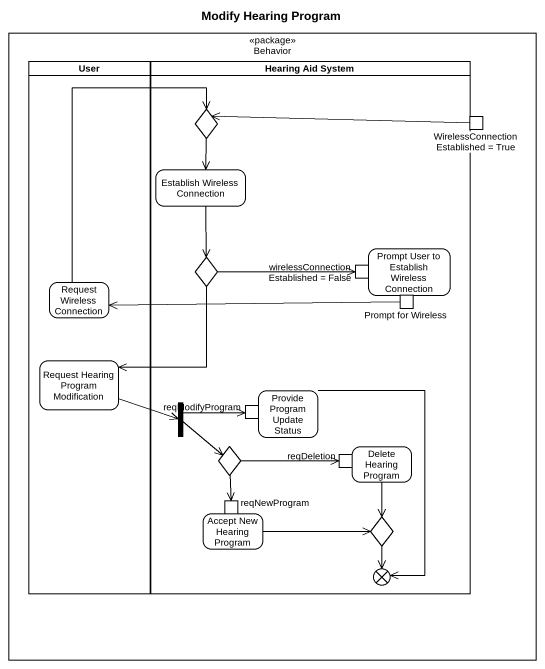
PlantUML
@startuml
title Modify Hearing Program
hide empty description
state Behavior <<package>> {
  state User <<partition>> {
    state "Request Wireless Connection" as Request_Wireless_Connection
    state "Request Hearing Program Modification" as Request_Hearing_Program
  }
  state "Hearing Aid System" as Hearing_Aid_System <<partition>> {
    state choice1 <<choice>>
    state "WirelessConnectionEstablished = True" as WirelessConnectionEstablishe <<outputPin>>
    state "Establish Wireless Connection" as Establish_Wireless
    state choice2 <<choice>>
    state "Prompt User to Establish Wireless Connection" as Prompt_User_to_Establish {
      state "wirelessConnectionEstablished = False" as wirelessConnectionEstablishe <<inputPin>>
      state "Prompt for Wireless" as Prompt_for_Wireless <<outputPin>>
    }
    state "Provide Program Update Status" as Provide_Program_Update {
      state reqModifyProgram <<inputPin>>
    }
    state fork1 <<fork>>
    state choice3 <<choice>>
    state "Delete Hearing Program" as Delete_Hearing_Program {
      state reqDeletion <<inputPin>>
    }
    state "Accept New Hearing Program" as Accept_New_Hearing_Program {
      state reqNewProgram <<inputPin>>
    }
    state choice4 <<choice>>
    state flowfinal1 <<end>>
  }
}
choice1 --> Establish_Wireless
WirelessConnectionEstablishe -left-> choice1
Establish_Wireless --> choice2
choice2 -right-> wirelessConnectionEstablishe
choice2 --> Request_Hearing_Program
Request_Wireless_Connection -up-> choice1
Prompt_for_Wireless -left-> Request_Wireless_Connection
Request_Hearing_Program -right-> fork1
Provide_Program_Update --> flowfinal1
fork1 -right-> reqModifyProgram
fork1 --> choice3
choice3 -right-> reqDeletion
choice3 --> reqNewProgram
Delete_Hearing_Program --> choice4
Accept_New_Hearing_Program -right-> choice4
choice4 --> flowfinal1
@enduml
